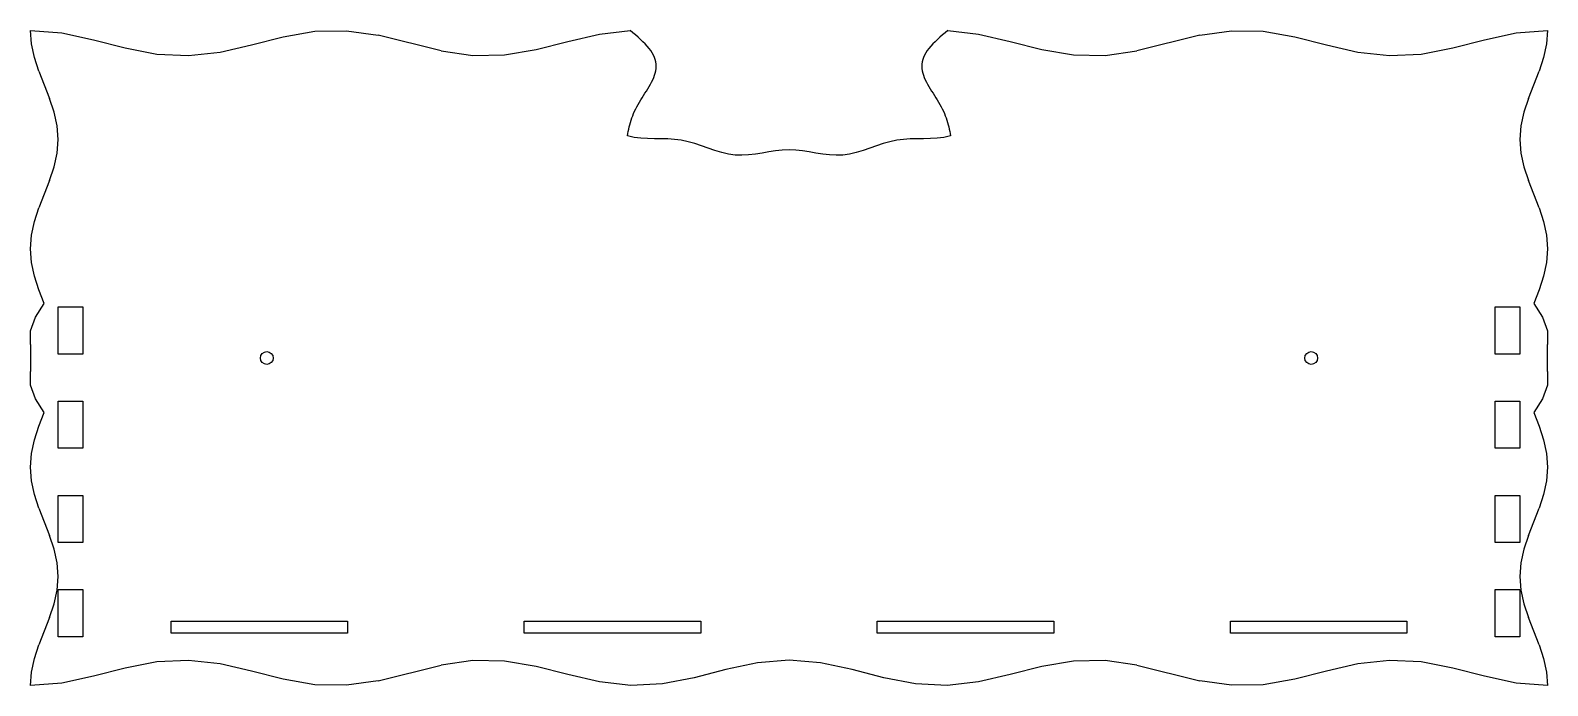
# Model space of a CAD drawing. Header units: millimetres. Extents: x 0 to 716, y 0 to 309.
import ezdxf

# ---------------------------------------------------------------- set-up
doc = ezdxf.new("R2010")
doc.units = ezdxf.units.MM
doc.layers.add('CutProfile', color=7, linetype='CONTINUOUS')

msp = doc.modelspace()

# ---------------------------------------------------------------- linework, layer by layer
at = {"layer": 'CutProfile'}
for p, q in [((0.5, 302.76), (0, 309.2)), ((0, 309.2), (14.91, 307.96)), ((14.91, 307.96), (29.82, 304.75)), ((119.27, 306.2), (134.18, 308.74)), ((134.18, 308.74), (149.08, 309)), ((149.08, 309), (163.99, 306.85)), ((268.35, 307.44), (282.93, 309.11)), ((284.18, 308.08), (282.93, 309.11)), ((285.43, 307.02), (284.18, 308.08)), ((431.42, 308.08), (430.17, 307.02)), ((432.67, 309.11), (431.42, 308.08)), ((432.67, 309.11), (447.25, 307.44)), ((551.61, 306.85), (566.52, 309)), ((566.52, 309), (581.42, 308.74)), ((581.42, 308.74), (596.33, 306.2)), ((685.78, 304.75), (700.69, 307.96)), ((700.69, 307.96), (715.6, 309.2)), ((715.6, 309.2), (715.1, 302.76)), ((1.92, 296.32), (0.5, 302.76)), ((29.82, 304.75), (44.73, 300.9)), ((44.73, 300.9), (59.63, 298)), ((89.45, 298.96), (104.36, 302.42)), ((104.36, 302.42), (119.27, 306.2)), ((193.81, 299.55), (163.99, 306.85)), ((238.53, 300.2), (253.44, 303.98)), ((253.44, 303.98), (268.35, 307.44)), ((286.65, 305.97), (285.43, 307.02)), ((287.83, 304.91), (286.65, 305.97)), ((288.94, 303.85), (287.83, 304.91)), ((289.98, 302.79), (288.94, 303.85)), ((290.94, 301.73), (289.98, 302.79)), ((291.82, 300.68), (290.94, 301.73)), ((292.61, 299.62), (291.82, 300.68)), ((423.78, 300.68), (422.99, 299.62)), ((424.66, 301.73), (423.78, 300.68)), ((425.62, 302.79), (424.66, 301.73)), ((426.66, 303.85), (425.62, 302.79)), ((427.77, 304.91), (426.66, 303.85)), ((428.95, 305.97), (427.77, 304.91)), ((430.17, 307.02), (428.95, 305.97)), ((447.25, 307.44), (462.16, 303.98)), ((462.16, 303.98), (477.07, 300.2)), ((551.61, 306.85), (521.79, 299.55)), ((596.33, 306.2), (611.24, 302.42)), ((611.24, 302.42), (626.15, 298.96)), ((655.97, 298), (670.88, 300.9)), ((670.88, 300.9), (685.78, 304.75)), ((715.1, 302.76), (713.68, 296.32)), ((4.04, 289.88), (1.92, 296.32)), ((59.63, 298), (74.54, 297.25)), ((74.54, 297.25), (89.45, 298.96)), ((193.81, 299.55), (208.72, 297.4)), ((208.72, 297.4), (223.62, 297.66)), ((223.62, 297.66), (238.53, 300.2)), ((293.29, 298.56), (292.61, 299.62)), ((293.87, 297.5), (293.29, 298.56)), ((294.35, 296.44), (293.87, 297.5)), ((294.72, 295.38), (294.35, 296.44)), ((294.98, 294.32), (294.72, 295.38)), ((295.13, 293.27), (294.98, 294.32)), ((420.62, 294.32), (420.47, 293.27)), ((420.88, 295.38), (420.62, 294.32)), ((421.25, 296.44), (420.88, 295.38)), ((421.73, 297.5), (421.25, 296.44)), ((422.31, 298.56), (421.73, 297.5)), ((422.99, 299.62), (422.31, 298.56)), ((477.07, 300.2), (491.98, 297.66)), ((491.98, 297.66), (506.88, 297.4)), ((506.88, 297.4), (521.79, 299.55)), ((626.15, 298.96), (641.06, 297.25)), ((641.06, 297.25), (655.97, 298)), ((713.68, 296.32), (711.56, 289.88)), ((4.04, 289.88), (9.06, 276.99)), ((293.55, 285.86), (294.02, 286.92)), ((294.02, 286.92), (294.41, 287.98)), ((294.41, 287.98), (294.74, 289.03)), ((294.74, 289.03), (294.97, 290.09)), ((294.97, 290.09), (295.12, 291.15)), ((295.12, 291.15), (295.18, 292.21)), ((295.18, 292.21), (295.13, 293.27)), ((420.47, 293.27), (420.42, 292.21)), ((420.42, 292.21), (420.48, 291.15)), ((420.48, 291.15), (420.63, 290.09)), ((420.63, 290.09), (420.86, 289.03)), ((420.86, 289.03), (421.19, 287.98)), ((421.19, 287.98), (421.58, 286.92)), ((421.58, 286.92), (422.05, 285.86)), ((706.54, 276.99), (711.56, 289.88)), ((289.2, 278.45), (289.87, 279.51)), ((289.87, 279.51), (290.55, 280.57)), ((290.55, 280.57), (291.21, 281.62)), ((291.21, 281.62), (291.85, 282.68)), ((291.85, 282.68), (292.46, 283.74)), ((292.46, 283.74), (293.03, 284.8)), ((293.03, 284.8), (293.55, 285.86)), ((422.05, 285.86), (422.57, 284.8)), ((422.57, 284.8), (423.14, 283.74)), ((423.14, 283.74), (423.75, 282.68)), ((423.75, 282.68), (424.39, 281.62)), ((424.39, 281.62), (425.05, 280.57)), ((425.05, 280.57), (425.73, 279.51)), ((425.73, 279.51), (426.4, 278.45)), ((11.18, 270.55), (9.06, 276.99)), ((284.98, 271.04), (285.49, 272.1)), ((285.49, 272.1), (286.04, 273.16)), ((286.04, 273.16), (286.62, 274.22)), ((286.62, 274.22), (287.23, 275.27)), ((287.23, 275.27), (287.87, 276.33)), ((287.87, 276.33), (288.53, 277.39)), ((288.53, 277.39), (289.2, 278.45)), ((426.4, 278.45), (427.07, 277.39)), ((427.07, 277.39), (427.73, 276.33)), ((427.73, 276.33), (428.37, 275.27)), ((428.37, 275.27), (428.98, 274.22)), ((428.98, 274.22), (429.56, 273.16)), ((429.56, 273.16), (430.11, 272.1)), ((430.11, 272.1), (430.62, 271.04)), ((706.54, 276.99), (704.42, 270.55)), ((12.6, 264.11), (11.18, 270.55)), ((282.72, 264.69), (283.01, 265.75)), ((283.01, 265.75), (283.33, 266.81)), ((283.33, 266.81), (283.69, 267.87)), ((283.69, 267.87), (284.08, 268.93)), ((284.08, 268.93), (284.51, 269.98)), ((284.51, 269.98), (284.98, 271.04)), ((430.62, 271.04), (431.09, 269.98)), ((431.09, 269.98), (431.52, 268.93)), ((431.52, 268.93), (431.91, 267.87)), ((431.91, 267.87), (432.27, 266.81)), ((432.27, 266.81), (432.59, 265.75)), ((432.59, 265.75), (432.88, 264.69)), ((704.42, 270.55), (703, 264.11)), ((13.1, 257.67), (12.6, 264.11)), ((12.6, 251.22), (13.1, 257.67)), ((281.6, 259.4), (281.8, 260.46)), ((284.77, 258.71), (281.6, 259.4)), ((281.8, 260.46), (282.01, 261.52)), ((282.01, 261.52), (282.23, 262.57)), ((282.23, 262.57), (282.46, 263.63)), ((282.46, 263.63), (282.72, 264.69)), ((287.95, 258.3), (284.77, 258.71)), ((291.12, 258.12), (287.95, 258.3)), ((294.3, 258.07), (291.12, 258.12)), ((297.48, 258.07), (294.3, 258.07)), ((300.65, 257.99), (297.48, 258.07)), ((303.82, 257.76), (300.65, 257.99)), ((307, 257.31), (303.82, 257.76)), ((411.77, 257.76), (408.6, 257.31)), ((414.95, 257.99), (411.77, 257.76)), ((418.12, 258.07), (414.95, 257.99)), ((421.3, 258.07), (418.12, 258.07)), ((424.48, 258.12), (421.3, 258.07)), ((427.65, 258.3), (424.48, 258.12)), ((430.82, 258.71), (427.65, 258.3)), ((434, 259.4), (430.82, 258.71)), ((432.88, 264.69), (433.14, 263.63)), ((433.14, 263.63), (433.37, 262.57)), ((433.37, 262.57), (433.59, 261.52)), ((433.59, 261.52), (433.8, 260.46)), ((433.8, 260.46), (434, 259.4)), ((703, 264.11), (702.5, 257.67)), ((702.5, 257.67), (703, 251.22)), ((11.18, 244.78), (12.6, 251.22)), ((310.18, 256.63), (307, 257.31)), ((313.35, 255.73), (310.18, 256.63)), ((316.52, 254.68), (313.35, 255.73)), ((319.7, 253.56), (316.52, 254.68)), ((322.88, 252.47), (319.7, 253.56)), ((326.05, 251.52), (322.88, 252.47)), ((329.23, 250.8), (326.05, 251.52)), ((332.4, 250.37), (329.23, 250.8)), ((341.93, 250.78), (338.75, 250.4)), ((345.1, 251.3), (341.93, 250.78)), ((348.27, 251.86), (345.1, 251.3)), ((351.45, 252.35), (348.27, 251.86)), ((354.62, 252.68), (351.45, 252.35)), ((357.8, 252.8), (354.62, 252.68)), ((360.98, 252.68), (357.8, 252.8)), ((364.15, 252.35), (360.98, 252.68)), ((367.32, 251.86), (364.15, 252.35)), ((370.5, 251.3), (367.32, 251.86)), ((373.68, 250.78), (370.5, 251.3)), ((376.85, 250.4), (373.68, 250.78)), ((386.38, 250.8), (383.2, 250.37)), ((389.55, 251.52), (386.38, 250.8)), ((392.73, 252.47), (389.55, 251.52)), ((395.9, 253.56), (392.73, 252.47)), ((399.07, 254.68), (395.9, 253.56)), ((402.25, 255.73), (399.07, 254.68)), ((405.43, 256.63), (402.25, 255.73)), ((408.6, 257.31), (405.43, 256.63)), ((703, 251.22), (704.42, 244.78)), ((9.06, 238.34), (11.18, 244.78)), ((335.57, 250.24), (332.4, 250.37)), ((338.75, 250.4), (335.57, 250.24)), ((380.02, 250.24), (376.85, 250.4)), ((383.2, 250.37), (380.02, 250.24)), ((704.42, 244.78), (706.54, 238.34)), ((9.06, 238.34), (4.04, 225.46)), ((711.56, 225.46), (706.54, 238.34)), ((1.92, 219.02), (4.04, 225.46)), ((711.56, 225.46), (713.68, 219.02)), ((0.5, 212.57), (1.92, 219.02)), ((713.68, 219.02), (715.1, 212.57)), ((0, 206.13), (0.5, 212.57)), ((715.1, 212.57), (715.6, 206.13)), ((0.5, 199.69), (0, 206.13)), ((715.6, 206.13), (715.1, 199.69)), ((1.92, 193.25), (0.5, 199.69)), ((4.04, 186.81), (1.92, 193.25)), ((713.68, 193.25), (711.56, 186.81)), ((715.1, 199.69), (713.68, 193.25)), ((6.55, 180.37), (4.04, 186.81)), ((711.56, 186.81), (709.05, 180.37)), ((2.46, 173.93), (6.55, 180.37)), ((709.05, 180.37), (713.14, 173.93)), ((0, 167.48), (2.46, 173.93)), ((13.1, 178.69), (24.7, 178.69)), ((13.1, 156.46), (13.1, 178.69)), ((24.7, 178.69), (24.7, 156.46)), ((690.9, 178.69), (702.5, 178.69)), ((690.9, 156.46), (690.9, 178.69)), ((702.5, 178.69), (702.5, 156.46)), ((713.14, 173.93), (715.6, 167.48)), ((0, 161.04), (0, 167.48)), ((715.6, 167.48), (715.6, 161.04)), ((0, 161.04), (0, 148.16)), ((715.6, 148.16), (715.6, 161.04)), ((24.7, 156.46), (13.1, 156.46)), ((702.5, 156.46), (690.9, 156.46)), ((0, 141.72), (0, 148.16)), ((715.6, 148.16), (715.6, 141.72)), ((2.46, 135.28), (0, 141.72)), ((715.6, 141.72), (713.14, 135.28)), ((6.55, 128.83), (2.46, 135.28)), ((4.04, 122.39), (6.55, 128.83)), ((13.1, 134.24), (24.7, 134.24)), ((13.1, 112.01), (13.1, 134.24)), ((24.7, 134.24), (24.7, 112.01)), ((690.9, 134.24), (702.5, 134.24)), ((690.9, 112.01), (690.9, 134.24)), ((702.5, 134.24), (702.5, 112.01)), ((713.14, 135.28), (709.05, 128.83)), ((709.05, 128.83), (711.56, 122.39)), ((1.92, 115.95), (4.04, 122.39)), ((711.56, 122.39), (713.68, 115.95)), ((0.5, 109.51), (1.92, 115.95)), ((713.68, 115.95), (715.1, 109.51)), ((0, 103.07), (0.5, 109.51)), ((24.7, 112.01), (13.1, 112.01)), ((702.5, 112.01), (690.9, 112.01)), ((715.1, 109.51), (715.6, 103.07)), ((0.5, 96.62), (0, 103.07)), ((715.6, 103.07), (715.1, 96.62)), ((1.92, 90.18), (0.5, 96.62)), ((715.1, 96.62), (713.68, 90.18)), ((4.04, 83.74), (1.92, 90.18)), ((13.1, 89.79), (24.7, 89.79)), ((13.1, 67.56), (13.1, 89.79)), ((24.7, 89.79), (24.7, 67.56)), ((690.9, 89.79), (702.5, 89.79)), ((690.9, 67.56), (690.9, 89.79)), ((702.5, 89.79), (702.5, 67.56)), ((713.68, 90.18), (711.56, 83.74)), ((4.04, 83.74), (9.06, 70.86)), ((706.54, 70.86), (711.56, 83.74)), ((11.18, 64.42), (9.06, 70.86)), ((12.6, 57.98), (11.18, 64.42)), ((24.7, 67.56), (13.1, 67.56)), ((702.5, 67.56), (690.9, 67.56)), ((704.42, 64.42), (703, 57.98)), ((706.54, 70.86), (704.42, 64.42)), ((13.1, 51.53), (12.6, 57.98)), ((703, 57.98), (702.5, 51.53)), ((12.6, 45.09), (13.1, 51.53)), ((702.5, 51.53), (703, 45.09)), ((11.18, 38.65), (12.6, 45.09)), ((13.1, 45.34), (24.7, 45.34)), ((13.1, 23.11), (13.1, 45.34)), ((24.7, 45.34), (24.7, 23.11)), ((690.9, 45.34), (702.5, 45.34)), ((690.9, 23.11), (690.9, 45.34)), ((702.5, 45.34), (702.5, 23.11)), ((703, 45.09), (704.42, 38.65)), ((9.06, 32.21), (11.18, 38.65)), ((704.42, 38.65), (706.54, 32.21)), ((9.06, 32.21), (4.04, 19.32)), ((66.34, 30.5), (149.61, 30.5)), ((66.34, 24.7), (66.34, 30.5)), ((149.61, 30.5), (149.61, 24.7)), ((232.89, 30.5), (316.16, 30.5)), ((232.89, 24.7), (232.89, 30.5)), ((316.16, 30.5), (316.16, 24.7)), ((399.44, 30.5), (482.71, 30.5)), ((399.44, 24.7), (399.44, 30.5)), ((482.71, 30.5), (482.71, 24.7)), ((565.99, 30.5), (649.26, 30.5)), ((565.99, 24.7), (565.99, 30.5)), ((649.26, 30.5), (649.26, 24.7)), ((711.56, 19.32), (706.54, 32.21)), ((24.7, 23.11), (13.1, 23.11)), ((149.61, 24.7), (66.34, 24.7)), ((316.16, 24.7), (232.89, 24.7)), ((482.71, 24.7), (399.44, 24.7)), ((649.26, 24.7), (565.99, 24.7)), ((702.5, 23.11), (690.9, 23.11)), ((1.92, 12.88), (4.04, 19.32)), ((711.56, 19.32), (713.68, 12.88)), ((0.5, 6.44), (1.92, 12.88)), ((44.73, 8.3), (29.82, 4.45)), ((59.63, 11.2), (44.73, 8.3)), ((74.54, 11.95), (59.63, 11.2)), ((89.45, 10.24), (74.54, 11.95)), ((104.36, 6.78), (89.45, 10.24)), ((163.99, 2.35), (193.81, 9.65)), ((208.72, 11.8), (193.81, 9.65)), ((223.62, 11.54), (208.72, 11.8)), ((238.53, 9), (223.62, 11.54)), ((253.44, 5.22), (238.53, 9)), ((327.98, 7.55), (313.07, 3.7)), ((342.89, 10.76), (327.98, 7.55)), ((357.8, 12), (342.89, 10.76)), ((372.71, 10.76), (357.8, 12)), ((387.62, 7.55), (372.71, 10.76)), ((402.52, 3.7), (387.62, 7.55)), ((477.07, 9), (462.16, 5.22)), ((491.98, 11.54), (477.07, 9)), ((506.88, 11.8), (491.98, 11.54)), ((521.79, 9.65), (506.88, 11.8)), ((521.79, 9.65), (551.61, 2.35)), ((626.15, 10.24), (611.24, 6.78)), ((641.06, 11.95), (626.15, 10.24)), ((655.97, 11.2), (641.06, 11.95)), ((670.88, 8.3), (655.97, 11.2)), ((685.78, 4.45), (670.88, 8.3)), ((713.68, 12.88), (715.1, 6.44)), ((0, 0), (0.5, 6.44)), ((14.91, 1.24), (0, 0)), ((29.82, 4.45), (14.91, 1.24)), ((119.27, 3), (104.36, 6.78)), ((134.18, 0.46), (119.27, 3)), ((149.08, 0.2), (134.18, 0.46)), ((163.99, 2.35), (149.08, 0.2)), ((268.35, 1.76), (253.44, 5.22)), ((283.26, 0.05), (268.35, 1.76)), ((298.17, 0.8), (283.26, 0.05)), ((313.07, 3.7), (298.17, 0.8)), ((417.43, 0.8), (402.52, 3.7)), ((432.34, 0.05), (417.43, 0.8)), ((447.25, 1.76), (432.34, 0.05)), ((462.16, 5.22), (447.25, 1.76)), ((566.52, 0.2), (551.61, 2.35)), ((581.42, 0.46), (566.52, 0.2)), ((596.33, 3), (581.42, 0.46)), ((611.24, 6.78), (596.33, 3)), ((700.69, 1.24), (685.78, 4.45)), ((715.6, 0), (700.69, 1.24)), ((715.1, 6.44), (715.6, 0))]:
    msp.add_line(p, q, dxfattribs=at)
for centre in [(111.53, 154.6), (604.07, 154.6)]:
    msp.add_circle(centre, 3, dxfattribs=at)

doc.saveas('drawing.dxf')
